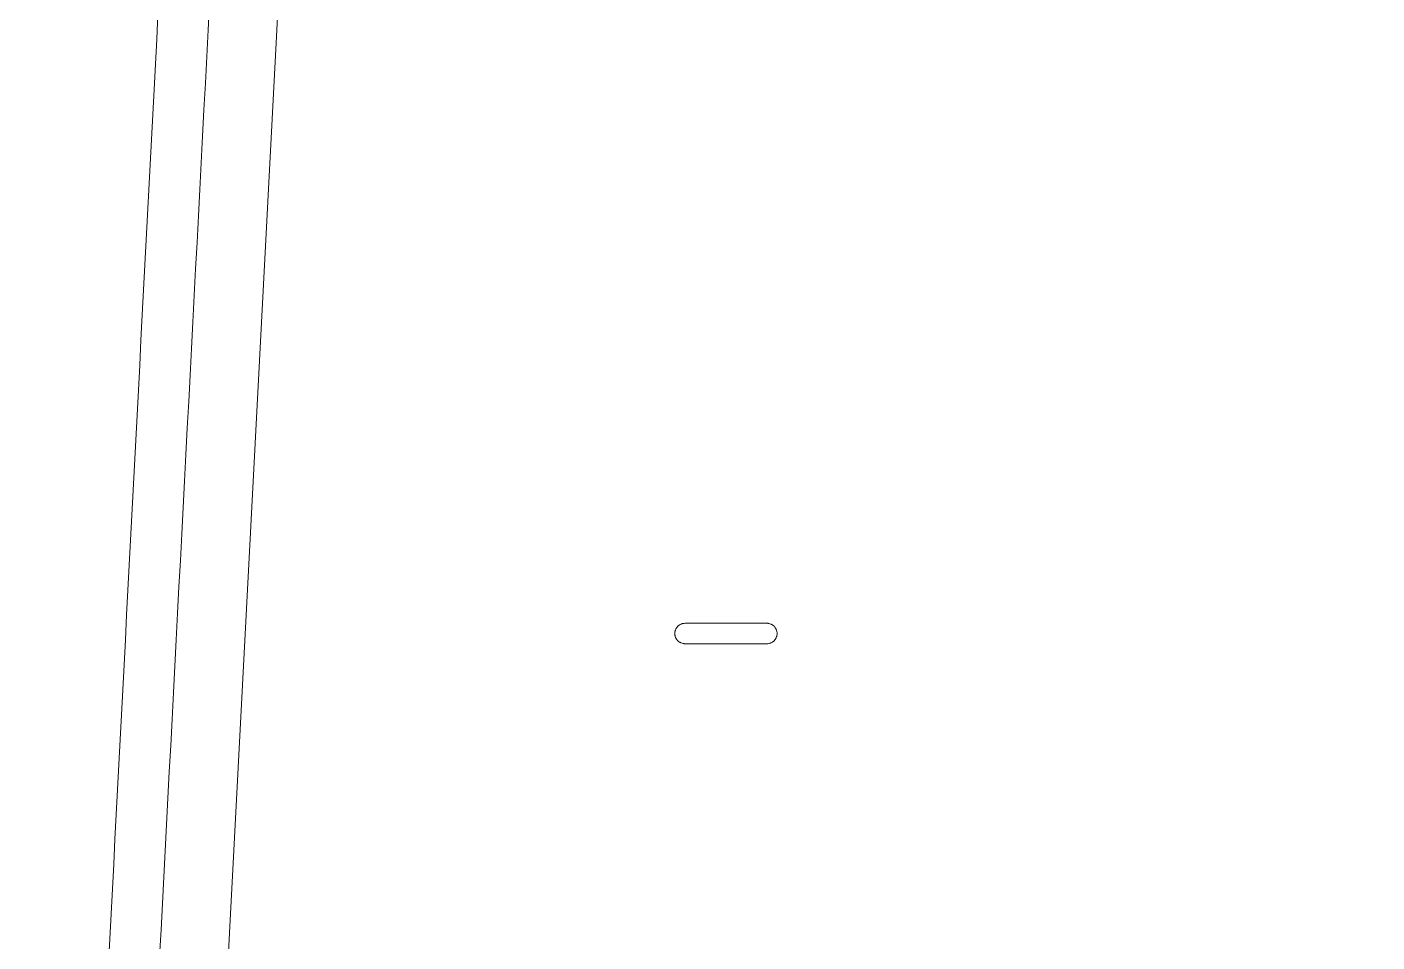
# Model space of a CAD drawing. Header units: millimetres. Extents: x 4664 to 8864, y -38 to 2932.
# Drawn here: x 5833.82 to 5879.79, y 1108.86 to 1140.01 of the extents above; entities that cross this region are included whole.
import ezdxf

# ---------------------------------------------------------------- set-up
doc = ezdxf.new("R2010")
doc.units = ezdxf.units.MM

msp = doc.modelspace()

# ---------------------------------------------------------------- linework, layer by layer
at = {"lineweight": 5}
for p, q in [((5843.507, 1162.505), (5837.773, 1053.09)), ((5859.009, 1119.711), (5856.223, 1119.711)), ((5856.223, 1119.015), (5859.009, 1119.015))]:
    msp.add_line(p, q, dxfattribs=at)
for radius, start, end in [(143.338, 281.4552, 357.26473), (120.442, 285.01823, 356.70933)]:
    msp.add_arc((5806.563, 1169.419), radius, start, end, dxfattribs=at)
for points, knots in [([(5833.816, 1054.925), (5834.042, 1059.267), (5834.27, 1063.635), (5834.613, 1070.225), (5834.728, 1072.427), (5834.959, 1076.843), (5835.305, 1083.485), (5835.77, 1092.402), (5836.121, 1099.13), (5836.355, 1103.624), (5836.473, 1105.874), (5837.061, 1117.146), (5837.534, 1126.22), (5838.484, 1144.432), (5838.96, 1153.569), (5839.437, 1162.711)], [0, 0, 0, 0, 0.125, 0.125, 0.1875, 0.1875, 0.25, 0.375, 0.4375, 0.4375, 0.5, 0.5, 0.75, 0.75, 1, 1, 1, 1]), ([(5841.173, 1162.591), (5840.665, 1152.9), (5840.158, 1143.216), (5839.148, 1123.943), (5838.644, 1114.332), (5837.145, 1085.732), (5836.16, 1066.942), (5835.202, 1048.656)], [0, 0, 0, 0, 0.25, 0.25, 0.5, 0.5, 1, 1, 1, 1]), ([(5856.223, 1119.711), (5856.2, 1119.711), (5856.177, 1119.709), (5856.144, 1119.702), (5856.133, 1119.7), (5856.119, 1119.695), (5856.116, 1119.695), (5856.111, 1119.693), (5856.108, 1119.692), (5856.1, 1119.689), (5856.094, 1119.687), (5856.068, 1119.676), (5856.048, 1119.665), (5856.024, 1119.649), (5856.019, 1119.646), (5856.01, 1119.639), (5856.005, 1119.635), (5855.992, 1119.624), (5855.984, 1119.616), (5855.959, 1119.592), (5855.945, 1119.574), (5855.931, 1119.552), (5855.929, 1119.55), (5855.926, 1119.545), (5855.921, 1119.537), (5855.917, 1119.53), (5855.909, 1119.515), (5855.9, 1119.494), (5855.892, 1119.472), (5855.887, 1119.456), (5855.886, 1119.45), (5855.883, 1119.439), (5855.882, 1119.433), (5855.877, 1119.405), (5855.875, 1119.382), (5855.875, 1119.354), (5855.875, 1119.348), (5855.876, 1119.337), (5855.876, 1119.331), (5855.878, 1119.314), (5855.88, 1119.303), (5855.887, 1119.27), (5855.893, 1119.248), (5855.905, 1119.222), (5855.907, 1119.217), (5855.912, 1119.207), (5855.914, 1119.201), (5855.923, 1119.187), (5855.934, 1119.167), (5855.948, 1119.149), (5855.959, 1119.136), (5855.962, 1119.132), (5855.97, 1119.124), (5855.974, 1119.12), (5855.994, 1119.1), (5856.011, 1119.086), (5856.04, 1119.067), (5856.049, 1119.061), (5856.064, 1119.053), (5856.069, 1119.05), (5856.08, 1119.046), (5856.085, 1119.043), (5856.111, 1119.033), (5856.133, 1119.026), (5856.16, 1119.02), (5856.166, 1119.019), (5856.177, 1119.018), (5856.183, 1119.017), (5856.2, 1119.015), (5856.211, 1119.015), (5856.223, 1119.015)], [0, 0, 0, 0, 0.0625, 0.0625, 0.09375, 0.09375, 0.101562, 0.101562, 0.109375, 0.109375, 0.125, 0.125, 0.1875, 0.1875, 0.203125, 0.203125, 0.21875, 0.21875, 0.25, 0.25, 0.3125, 0.3125, 0.320312, 0.320312, 0.328125, 0.34375, 0.34375, 0.375, 0.40625, 0.40625, 0.421875, 0.421875, 0.4375, 0.4375, 0.5, 0.5, 0.515625, 0.515625, 0.53125, 0.53125, 0.5625, 0.5625, 0.625, 0.625, 0.640625, 0.640625, 0.65625, 0.65625, 0.6875, 0.71875, 0.71875, 0.734375, 0.734375, 0.75, 0.75, 0.8125, 0.8125, 0.84375, 0.84375, 0.859375, 0.859375, 0.875, 0.875, 0.9375, 0.9375, 0.953125, 0.953125, 0.96875, 0.96875, 1, 1, 1, 1]), ([(5859.009, 1119.015), (5859.032, 1119.015), (5859.055, 1119.017), (5859.088, 1119.024), (5859.099, 1119.027), (5859.113, 1119.031), (5859.116, 1119.032), (5859.121, 1119.033), (5859.124, 1119.034), (5859.132, 1119.037), (5859.137, 1119.039), (5859.164, 1119.05), (5859.184, 1119.061), (5859.208, 1119.077), (5859.213, 1119.081), (5859.222, 1119.088), (5859.227, 1119.091), (5859.24, 1119.102), (5859.248, 1119.11), (5859.273, 1119.134), (5859.287, 1119.152), (5859.301, 1119.174), (5859.303, 1119.176), (5859.306, 1119.181), (5859.311, 1119.189), (5859.315, 1119.196), (5859.323, 1119.212), (5859.332, 1119.232), (5859.34, 1119.254), (5859.345, 1119.271), (5859.346, 1119.276), (5859.349, 1119.287), (5859.35, 1119.293), (5859.355, 1119.321), (5859.357, 1119.344), (5859.357, 1119.372), (5859.357, 1119.378), (5859.356, 1119.389), (5859.356, 1119.395), (5859.354, 1119.412), (5859.352, 1119.423), (5859.345, 1119.457), (5859.338, 1119.478), (5859.327, 1119.504), (5859.325, 1119.51), (5859.32, 1119.52), (5859.317, 1119.525), (5859.309, 1119.54), (5859.298, 1119.559), (5859.284, 1119.577), (5859.273, 1119.59), (5859.27, 1119.594), (5859.262, 1119.603), (5859.258, 1119.607), (5859.238, 1119.627), (5859.22, 1119.641), (5859.192, 1119.659), (5859.183, 1119.665), (5859.168, 1119.673), (5859.162, 1119.676), (5859.152, 1119.681), (5859.147, 1119.683), (5859.121, 1119.694), (5859.099, 1119.7), (5859.072, 1119.706), (5859.066, 1119.707), (5859.055, 1119.708), (5859.049, 1119.709), (5859.032, 1119.711), (5859.02, 1119.711), (5859.009, 1119.711)], [0, 0, 0, 0, 0.0625, 0.0625, 0.09375, 0.09375, 0.101563, 0.101563, 0.109375, 0.109375, 0.125, 0.125, 0.1875, 0.1875, 0.203125, 0.203125, 0.21875, 0.21875, 0.25, 0.25, 0.3125, 0.3125, 0.320313, 0.320313, 0.328125, 0.34375, 0.34375, 0.375, 0.40625, 0.40625, 0.421875, 0.421875, 0.4375, 0.4375, 0.5, 0.5, 0.515625, 0.515625, 0.53125, 0.53125, 0.5625, 0.5625, 0.625, 0.625, 0.640625, 0.640625, 0.65625, 0.65625, 0.6875, 0.71875, 0.71875, 0.734375, 0.734375, 0.75, 0.75, 0.8125, 0.8125, 0.84375, 0.84375, 0.859375, 0.859375, 0.875, 0.875, 0.9375, 0.9375, 0.953125, 0.953125, 0.96875, 0.96875, 1, 1, 1, 1])]:
    msp.add_open_spline(points, degree=3, knots=knots, dxfattribs=at)

doc.saveas('drawing.dxf')
